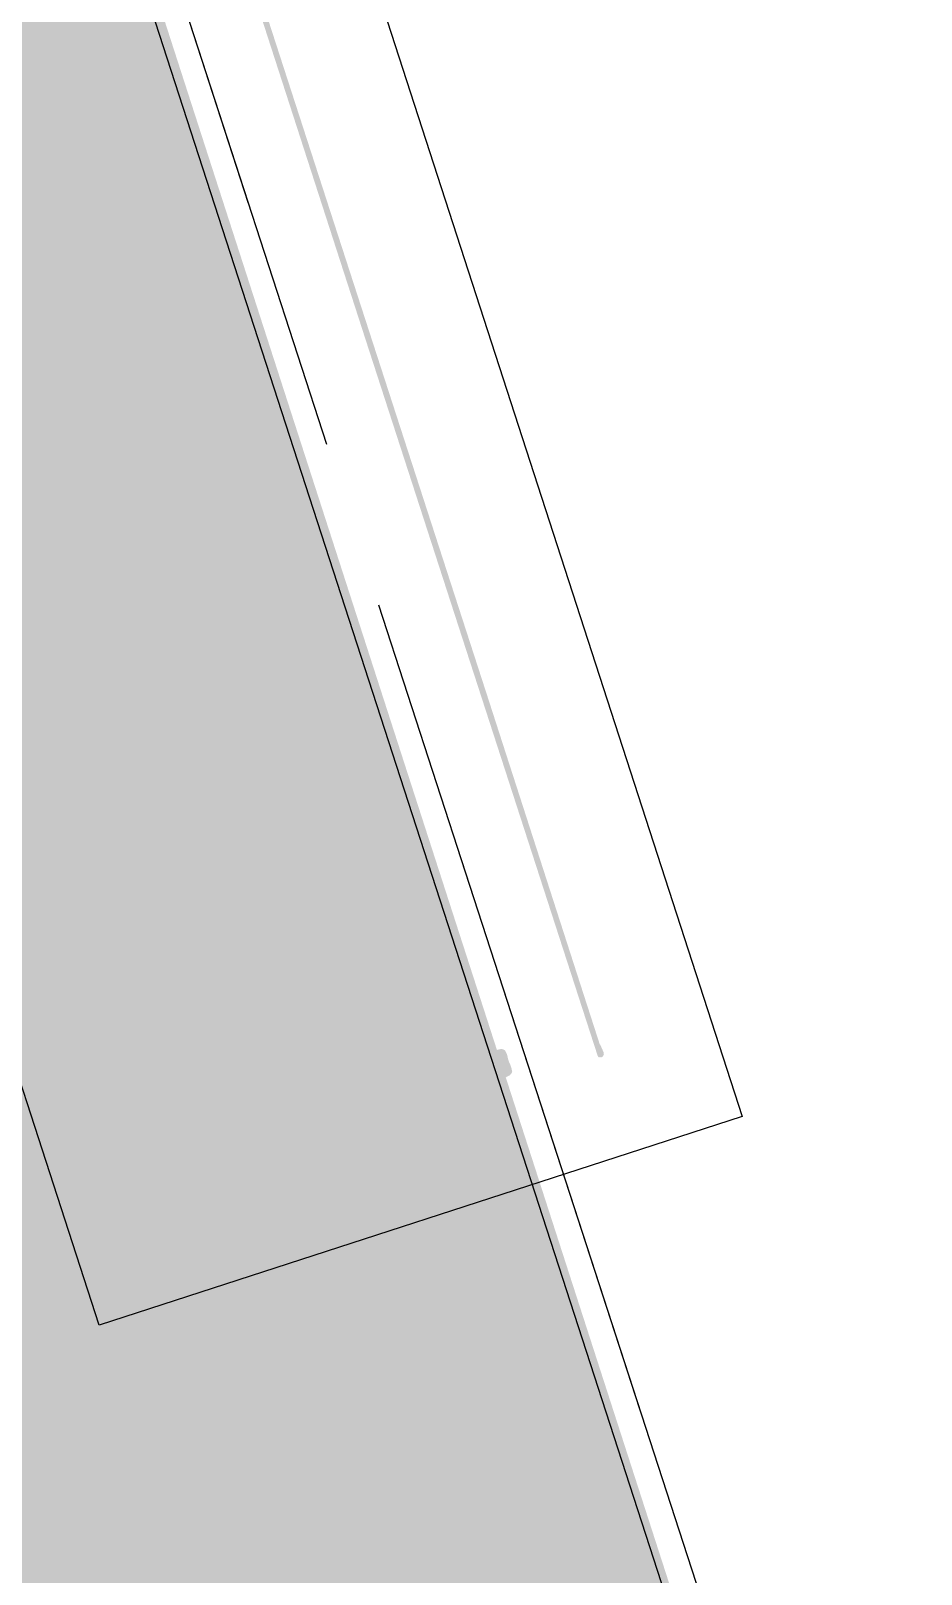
# Model space of a CAD drawing. Header units: metres. Extents: x -296 to 345, y -1036 to 474.
# Drawn here: x 53.748 to 54.275, y -54.712 to -53.798 of the extents above; entities that cross this region are included whole.
import ezdxf

# ---------------------------------------------------------------- set-up
doc = ezdxf.new("R2010")
doc.units = ezdxf.units.M
doc.linetypes.add('HIDDENX2', pattern=[0.75, 0.5, -0.25])
for name, color, linetype in [('DGPRO_Cordon nuevo', 1, 'Continuous'), ('DGPRO_Paradores nuevos', 1, 'Continuous'), ('DGPRO_Tactiles', 40, 'Continuous'), ('H', 253, 'Continuous'), ('paradas', 7, 'Continuous')]:
    doc.layers.add(name, color=color, linetype=linetype)

# ---------------------------------------------------------------- blocks, each defined once
blk = doc.blocks.new('accesibilidad 2')
at = {"layer": 'H', "linetype": 'Continuous', "true_color": 0xffffff}
for points in [[(6073.09141, 3739.02678), (6073.09015, 3739.02703), (6073.0894, 3739.02753), (6073.0884, 3739.02855), (6073.0884, 3739.02905), (6073.0884, 3739.02954), (6073.0884, 3739.0303), (6073.0889, 3739.03131), (6073.10197, 3739.06628), (6073.11481, 3739.10098), (6073.11505, 3739.10198), (6073.1163, 3739.10323), (6073.11757, 3739.10399), (6073.11933, 3739.1045), (6073.12034, 3739.1045), (6073.12587, 3739.10475), (6073.13115, 3739.1045), (6073.13367, 3739.10399), (6073.13568, 3739.10274), (6073.13718, 3739.10047), (6073.13945, 3739.09569), (6073.14121, 3739.09067), (6073.15228, 3739.05947), (6073.1636, 3739.02803), (6073.16032, 3739.02729), (6073.15455, 3739.02729), (6073.15178, 3739.02729), (6073.15027, 3739.02703), (6073.1485, 3739.02729), (6073.14775, 3739.02779), (6073.14649, 3739.02879), (6073.14524, 3739.0308), (6073.14474, 3739.03207), (6073.14347, 3739.03609), (6073.14171, 3739.04011), (6073.14046, 3739.04188), (6073.13895, 3739.04288), (6073.13668, 3739.04338), (6073.1324, 3739.04389), (6073.11958, 3739.04389), (6073.11958, 3739.05595), (6073.12536, 3739.05595), (6073.1314, 3739.05621), (6073.13316, 3739.05621), (6073.13467, 3739.05671), (6073.13543, 3739.05722), (6073.13568, 3739.05772), (6073.13568, 3739.05848), (6073.13543, 3739.06023), (6073.13493, 3739.06148), (6073.13065, 3739.07432), (6073.12587, 3739.08865), (6073.12235, 3739.07935), (6073.11958, 3739.07155), (6073.11757, 3739.06576), (6073.11606, 3739.06049), (6073.11606, 3739.05872), (6073.1163, 3739.05772), (6073.11682, 3739.05696), (6073.11782, 3739.05646), (6073.11958, 3739.05595), (6073.11958, 3739.04389), (6073.11481, 3739.04338), (6073.11254, 3739.04288), (6073.11077, 3739.04162), (6073.10928, 3739.03985), (6073.10725, 3739.03583), (6073.1055, 3739.03155), (6073.10474, 3739.03056), (6073.10373, 3739.02954), (6073.10046, 3739.02803), (6073.09493, 3739.02678), (6073.09141, 3739.02678)], [(6073.19327, 3739.02578), (6073.19779, 3739.02602), (6073.20535, 3739.02803), (6073.21088, 3739.03207), (6073.2149, 3739.03784), (6073.2159, 3739.04162), (6073.21616, 3739.04288), (6073.21642, 3739.04464), (6073.21642, 3739.0454), (6073.20937, 3739.0469), (6073.20283, 3739.04665), (6073.20233, 3739.04665), (6073.20132, 3739.0464), (6073.20082, 3739.0459), (6073.20032, 3739.0454), (6073.20006, 3739.04413), (6073.19956, 3739.04238), (6073.19931, 3739.04188), (6073.19831, 3739.03961), (6073.1963, 3739.03734), (6073.19427, 3739.03659), (6073.19302, 3739.03659), (6073.19176, 3739.03659), (6073.1895, 3739.0376), (6073.188, 3739.03911), (6073.18699, 3739.04087), (6073.18673, 3739.04212), (6073.18498, 3739.04791), (6073.18472, 3739.05947), (6073.18623, 3739.06526), (6073.18649, 3739.06652), (6073.18749, 3739.06878), (6073.18925, 3739.0703), (6073.19126, 3739.07155), (6073.19252, 3739.07181), (6073.19327, 3739.07181), (6073.19453, 3739.07155), (6073.19578, 3739.07129), (6073.1968, 3739.07054), (6073.19831, 3739.06829), (6073.19931, 3739.06602), (6073.19956, 3739.06526), (6073.19982, 3739.06401), (6073.20006, 3739.063), (6073.20056, 3739.0625), (6073.20082, 3739.06224), (6073.20157, 3739.062), (6073.20559, 3739.06174), (6073.21138, 3739.06124), (6073.21365, 3739.06174), (6073.2149, 3739.0625), (6073.2154, 3739.06325), (6073.2159, 3739.06375), (6073.21642, 3739.06526), (6073.21616, 3739.06727), (6073.21365, 3739.07231), (6073.21138, 3739.07507), (6073.20987, 3739.07658), (6073.20611, 3739.07909), (6073.20408, 3739.08011), (6073.19831, 3739.08212), (6073.18724, 3739.08162), (6073.17994, 3739.07859), (6073.17566, 3739.07507), (6073.17063, 3739.06853), (6073.16888, 3739.06275), (6073.16786, 3739.05897), (6073.16737, 3739.05167), (6073.16838, 3739.04514), (6073.17039, 3739.03911), (6073.17365, 3739.03408), (6073.17819, 3739.0303), (6073.18346, 3739.02753), (6073.18975, 3739.02602), (6073.19327, 3739.02578)], [(6073.19327, 3739.02578), (6073.18975, 3739.02602), (6073.18346, 3739.02753), (6073.17819, 3739.0303), (6073.17365, 3739.03408), (6073.17039, 3739.03911), (6073.16838, 3739.04514), (6073.16737, 3739.05167), (6073.16786, 3739.05897), (6073.16888, 3739.06275), (6073.17063, 3739.06853), (6073.17566, 3739.07507), (6073.17994, 3739.07859), (6073.18724, 3739.08162), (6073.19831, 3739.08212), (6073.20408, 3739.08011), (6073.20611, 3739.07909), (6073.20987, 3739.07658), (6073.21138, 3739.07507), (6073.21365, 3739.07231), (6073.21616, 3739.06727), (6073.21642, 3739.06526), (6073.2159, 3739.06375), (6073.2154, 3739.06325), (6073.2149, 3739.0625), (6073.21365, 3739.06174), (6073.21138, 3739.06124), (6073.20559, 3739.06174), (6073.20207, 3739.062), (6073.20082, 3739.06224), (6073.20056, 3739.0625), (6073.20006, 3739.063), (6073.19982, 3739.06401), (6073.19956, 3739.06526), (6073.19931, 3739.06602), (6073.19831, 3739.06829), (6073.1968, 3739.07054), (6073.19578, 3739.07129), (6073.19453, 3739.07155), (6073.19327, 3739.07181), (6073.19252, 3739.07181), (6073.19126, 3739.07155), (6073.18925, 3739.0703), (6073.18699, 3739.06777), (6073.18623, 3739.06526), (6073.18472, 3739.05947), (6073.18498, 3739.04791), (6073.18673, 3739.04212), (6073.18699, 3739.04087), (6073.188, 3739.03911), (6073.1895, 3739.0376), (6073.19151, 3739.03659), (6073.19302, 3739.03659), (6073.19427, 3739.03659), (6073.1963, 3739.03734), (6073.19831, 3739.03961), (6073.19931, 3739.04188), (6073.19956, 3739.04238), (6073.20006, 3739.04413), (6073.20032, 3739.0454), (6073.20082, 3739.0459), (6073.20132, 3739.0464), (6073.20233, 3739.04665), (6073.20283, 3739.04665), (6073.20937, 3739.0469), (6073.21566, 3739.04614), (6073.21642, 3739.04464), (6073.21616, 3739.04288), (6073.2159, 3739.04162), (6073.2149, 3739.03784), (6073.21088, 3739.03207), (6073.20535, 3739.02803), (6073.19779, 3739.02602), (6073.19327, 3739.02578)], [(6073.2481, 3739.02527), (6073.25389, 3739.02578), (6073.25968, 3739.02753), (6073.26445, 3739.03056), (6073.26848, 3739.03458), (6073.27099, 3739.03961), (6073.2715, 3739.04262), (6073.27174, 3739.04313), (6073.272, 3739.04439), (6073.272, 3739.04514), (6073.272, 3739.04564), (6073.2647, 3739.0469), (6073.25817, 3739.04665), (6073.25741, 3739.04665), (6073.25665, 3739.0464), (6073.25616, 3739.0459), (6073.25564, 3739.04514), (6073.2554, 3739.04413), (6073.25514, 3739.04238), (6073.25489, 3739.04162), (6073.25389, 3739.03985), (6073.25212, 3739.0376), (6073.25011, 3739.03684), (6073.24911, 3739.03659), (6073.24786, 3739.03659), (6073.24609, 3739.03684), (6073.24458, 3739.03784), (6073.24358, 3739.03911), (6073.24307, 3739.04011), (6073.24181, 3739.04338), (6073.2403, 3739.05018), (6073.2403, 3739.05722), (6073.24131, 3739.06401), (6073.24257, 3739.06753), (6073.24282, 3739.06853), (6073.24408, 3739.07004), (6073.24583, 3739.07129), (6073.24786, 3739.07181), (6073.24911, 3739.07181), (6073.24987, 3739.07155), (6073.25162, 3739.07105), (6073.25313, 3739.06978), (6073.25415, 3739.06829), (6073.25415, 3739.06727), (6073.25464, 3739.06526), (6073.2559, 3739.06325), (6073.25691, 3739.0625), (6073.25867, 3739.06174), (6073.26143, 3739.06148), (6073.26294, 3739.06174), (6073.26621, 3739.062), (6073.26949, 3739.0625), (6073.27049, 3739.063), (6073.27099, 3739.06351), (6073.2715, 3739.06401), (6073.2715, 3739.06476), (6073.27174, 3739.06602), (6073.27074, 3739.06878), (6073.26949, 3739.07155), (6073.26772, 3739.07432), (6073.26244, 3739.07859), (6073.2559, 3739.08136), (6073.24886, 3739.08236), (6073.24533, 3739.08186), (6073.24131, 3739.0811), (6073.23427, 3739.0781), (6073.22899, 3739.07356), (6073.22521, 3739.06727), (6073.22446, 3739.06325), (6073.22346, 3739.05872), (6073.2232, 3739.04966), (6073.22496, 3739.04112), (6073.22975, 3739.03357), (6073.23351, 3739.0303), (6073.23604, 3739.02829), (6073.24207, 3739.02602), (6073.2481, 3739.02527)], [(6073.2481, 3739.02527), (6073.24207, 3739.02602), (6073.23604, 3739.02829), (6073.23351, 3739.0303), (6073.22975, 3739.03357), (6073.22496, 3739.04112), (6073.2232, 3739.04966), (6073.22346, 3739.05872), (6073.22446, 3739.06325), (6073.22521, 3739.06727), (6073.22899, 3739.07356), (6073.23427, 3739.0781), (6073.24131, 3739.0811), (6073.24533, 3739.08186), (6073.24886, 3739.08236), (6073.2559, 3739.08136), (6073.26244, 3739.07859), (6073.26772, 3739.07432), (6073.26949, 3739.07155), (6073.27074, 3739.06878), (6073.27174, 3739.06602), (6073.2715, 3739.06476), (6073.2715, 3739.06401), (6073.27099, 3739.06351), (6073.27049, 3739.063), (6073.26949, 3739.0625), (6073.26621, 3739.062), (6073.26294, 3739.06174), (6073.26143, 3739.06148), (6073.25867, 3739.06174), (6073.25691, 3739.0625), (6073.2559, 3739.06325), (6073.25464, 3739.06526), (6073.25415, 3739.06727), (6073.25415, 3739.06829), (6073.25313, 3739.06978), (6073.25162, 3739.07105), (6073.24987, 3739.07155), (6073.24911, 3739.07181), (6073.24786, 3739.07181), (6073.24583, 3739.07129), (6073.24408, 3739.07004), (6073.24282, 3739.06853), (6073.24257, 3739.06753), (6073.24131, 3739.06401), (6073.2403, 3739.05722), (6073.2403, 3739.05018), (6073.24181, 3739.04338), (6073.24307, 3739.04011), (6073.24358, 3739.03911), (6073.24458, 3739.03784), (6073.24609, 3739.03684), (6073.2481, 3739.03659), (6073.24911, 3739.03659), (6073.25011, 3739.03684), (6073.25212, 3739.0376), (6073.25389, 3739.03985), (6073.25489, 3739.04162), (6073.25514, 3739.04238), (6073.2554, 3739.04413), (6073.25564, 3739.04514), (6073.25616, 3739.0459), (6073.25665, 3739.0464), (6073.25741, 3739.04665), (6073.25817, 3739.04665), (6073.2647, 3739.0469), (6073.27099, 3739.0464), (6073.272, 3739.04514), (6073.272, 3739.04439), (6073.27174, 3739.04313), (6073.2715, 3739.04262), (6073.27099, 3739.03961), (6073.26848, 3739.03458), (6073.26445, 3739.03056), (6073.25968, 3739.02753), (6073.25389, 3739.02578), (6073.2481, 3739.02527)], [(6073.3067, 3739.02451), (6073.29966, 3739.02527), (6073.29313, 3739.02729), (6073.28784, 3739.03106), (6073.28356, 3739.03609), (6073.2808, 3739.04238), (6073.27928, 3739.04966), (6073.27928, 3739.05394), (6073.2798, 3739.05822), (6073.28155, 3739.06576), (6073.28507, 3739.07231), (6073.28961, 3739.07734), (6073.29514, 3739.08086), (6073.30167, 3739.08287), (6073.30847, 3739.08311), (6073.3155, 3739.08136), (6073.31902, 3739.07985), (6073.3223, 3739.07784), (6073.32784, 3739.07155), (6073.33136, 3739.06401), (6073.33261, 3739.05621), (6073.33211, 3739.05269), (6073.33211, 3739.05219), (6073.3316, 3739.05118), (6073.3311, 3739.05042), (6073.3306, 3739.05018), (6073.32935, 3739.04992), (6073.32784, 3739.04992), (6073.32708, 3739.04992), (6073.31375, 3739.04966), (6073.30042, 3739.05018), (6073.29866, 3739.05018), (6073.29916, 3739.05973), (6073.30117, 3739.05999), (6073.30344, 3739.06023), (6073.30469, 3739.05999), (6073.30545, 3739.05973), (6073.3062, 3739.06023), (6073.3072, 3739.06049), (6073.30947, 3739.06023), (6073.31174, 3739.05973), (6073.31274, 3739.05999), (6073.31349, 3739.05999), (6073.314, 3739.06049), (6073.3145, 3739.06099), (6073.31476, 3739.06224), (6073.315, 3739.06351), (6073.31476, 3739.06552), (6073.314, 3739.06777), (6073.31299, 3739.06928), (6073.31124, 3739.0708), (6073.30772, 3739.07181), (6073.30571, 3739.07205), (6073.30344, 3739.07181), (6073.29992, 3739.0703), (6073.29739, 3739.06777), (6073.29614, 3739.06451), (6073.29614, 3739.0625), (6073.29639, 3739.06174), (6073.29689, 3739.06073), (6073.29715, 3739.06023), (6073.29791, 3739.05999), (6073.29916, 3739.05973), (6073.29866, 3739.05018), (6073.29665, 3739.04966), (6073.2959, 3739.04891), (6073.29538, 3739.04817), (6073.29514, 3739.04715), (6073.29538, 3739.0454), (6073.29564, 3739.04389), (6073.29665, 3739.04112), (6073.29916, 3739.0381), (6073.30143, 3739.03659), (6073.30293, 3739.03635), (6073.30645, 3739.03583), (6073.31072, 3739.03659), (6073.31325, 3739.03836), (6073.3145, 3739.03985), (6073.315, 3739.04087), (6073.31677, 3739.04238), (6073.31827, 3739.04338), (6073.32029, 3739.04363), (6073.32306, 3739.04363), (6073.32682, 3739.04288), (6073.32859, 3739.04288), (6073.32959, 3739.04288), (6073.33034, 3739.04011), (6073.32985, 3739.03886), (6073.32909, 3739.03684), (6073.32708, 3739.03332), (6073.32255, 3739.02905), (6073.31852, 3739.02703), (6073.3145, 3739.02578), (6073.3067, 3739.02451)], [(6073.36354, 3739.02578), (6073.36682, 3739.02578), (6073.37134, 3739.02654), (6073.37486, 3739.02753), (6073.38065, 3739.0308), (6073.38493, 3739.03533), (6073.38744, 3739.04061), (6073.38794, 3739.04363), (6073.38769, 3739.04614), (6073.38593, 3739.05093), (6073.38216, 3739.05495), (6073.37637, 3739.05796), (6073.37259, 3739.05923), (6073.36606, 3739.06124), (6073.35952, 3739.063), (6073.35852, 3739.06325), (6073.35725, 3739.06425), (6073.35625, 3739.06526), (6073.35575, 3739.06702), (6073.35575, 3739.06777), (6073.356, 3739.06878), (6073.35651, 3739.0703), (6073.35776, 3739.07129), (6073.35928, 3739.07205), (6073.36027, 3739.07231), (6073.36304, 3739.07256), (6073.36682, 3739.07205), (6073.36909, 3739.07054), (6073.37008, 3739.06904), (6073.37084, 3739.06853), (6073.37209, 3739.06777), (6073.37536, 3739.06652), (6073.38039, 3739.06602), (6073.38342, 3739.06602), (6073.38441, 3739.06652), (6073.38517, 3739.06878), (6073.38493, 3739.07181), (6073.38342, 3739.07457), (6073.38115, 3739.07683), (6073.37989, 3739.07784), (6073.37687, 3739.07985), (6073.37058, 3739.08212), (6073.36077, 3739.08236), (6073.35399, 3739.08086), (6073.35098, 3739.07985), (6073.34594, 3739.07708), (6073.34266, 3739.0733), (6073.34091, 3739.06853), (6073.34065, 3739.06602), (6073.34065, 3739.06325), (6073.34192, 3739.05848), (6073.34519, 3739.05495), (6073.34997, 3739.05219), (6073.35349, 3739.05093), (6073.36053, 3739.04867), (6073.36782, 3739.04666), (6073.36883, 3739.0464), (6073.37008, 3739.0454), (6073.37134, 3739.04439), (6073.37185, 3739.04288), (6073.37209, 3739.04188), (6073.37185, 3739.04087), (6073.37134, 3739.03911), (6073.37034, 3739.03784), (6073.36883, 3739.03684), (6073.36782, 3739.03635), (6073.36631, 3739.03583), (6073.3633, 3739.03508), (6073.36053, 3739.03533), (6073.35876, 3739.03635), (6073.35776, 3739.03709), (6073.35751, 3739.0376), (6073.35675, 3739.03886), (6073.3555, 3739.04037), (6073.35299, 3739.04188), (6073.34947, 3739.04262), (6073.34594, 3739.04262), (6073.34393, 3739.04262), (6073.34217, 3739.04262), (6073.34041, 3739.04212), (6073.3399, 3739.04188), (6073.3394, 3739.04087), (6073.3394, 3739.03985), (6073.3399, 3739.0381), (6073.34041, 3739.03684), (6073.34167, 3739.03432), (6073.34569, 3739.03006), (6073.35148, 3739.02729), (6073.35902, 3739.02578), (6073.36354, 3739.02578)], [(6073.36354, 3739.02578), (6073.35902, 3739.02578), (6073.35148, 3739.02729), (6073.34569, 3739.03006), (6073.34167, 3739.03432), (6073.34041, 3739.03684), (6073.3399, 3739.0381), (6073.3394, 3739.03985), (6073.3394, 3739.04087), (6073.33966, 3739.04136), (6073.34041, 3739.04212), (6073.34217, 3739.04262), (6073.34393, 3739.04262), (6073.34594, 3739.04262), (6073.34947, 3739.04262), (6073.35299, 3739.04188), (6073.3555, 3739.04037), (6073.35675, 3739.03886), (6073.35751, 3739.0376), (6073.35776, 3739.03709), (6073.35876, 3739.03635), (6073.36053, 3739.03533), (6073.3633, 3739.03508), (6073.36631, 3739.03583), (6073.36782, 3739.03635), (6073.36883, 3739.03684), (6073.37034, 3739.03784), (6073.37134, 3739.03911), (6073.37185, 3739.04087), (6073.37209, 3739.04188), (6073.37185, 3739.04288), (6073.37134, 3739.04439), (6073.37008, 3739.0454), (6073.36883, 3739.0464), (6073.36782, 3739.04666), (6073.36053, 3739.04867), (6073.35349, 3739.05093), (6073.34997, 3739.05219), (6073.34519, 3739.05495), (6073.34192, 3739.05848), (6073.34065, 3739.06325), (6073.34065, 3739.06602), (6073.34091, 3739.06853), (6073.34266, 3739.0733), (6073.34594, 3739.07708), (6073.35098, 3739.07985), (6073.35399, 3739.08086), (6073.36077, 3739.08236), (6073.37058, 3739.08212), (6073.37687, 3739.07985), (6073.37989, 3739.07784), (6073.38115, 3739.07683), (6073.38342, 3739.07457), (6073.38493, 3739.07181), (6073.38517, 3739.06878), (6073.38493, 3739.06702), (6073.38342, 3739.06602), (6073.38039, 3739.06602), (6073.37536, 3739.06652), (6073.37209, 3739.06777), (6073.37084, 3739.06853), (6073.37034, 3739.06878), (6073.36909, 3739.07054), (6073.36682, 3739.07205), (6073.36304, 3739.07256), (6073.36027, 3739.07231), (6073.35928, 3739.07205), (6073.35776, 3739.07129), (6073.35651, 3739.0703), (6073.356, 3739.06878), (6073.35575, 3739.06777), (6073.35575, 3739.06702), (6073.35625, 3739.06526), (6073.35725, 3739.06425), (6073.35852, 3739.06325), (6073.35952, 3739.063), (6073.36606, 3739.06124), (6073.37259, 3739.05923), (6073.37637, 3739.05796), (6073.38216, 3739.05495), (6073.38593, 3739.05093), (6073.38769, 3739.04614), (6073.38794, 3739.04363), (6073.38744, 3739.04061), (6073.38493, 3739.03533), (6073.38065, 3739.0308), (6073.37486, 3739.02753), (6073.37134, 3739.02654), (6073.36682, 3739.02578), (6073.36354, 3739.02578)], [(6073.42366, 3739.02502), (6073.41737, 3739.02527), (6073.40706, 3739.0293), (6073.39951, 3739.03684), (6073.39549, 3739.04715), (6073.39524, 3739.05344), (6073.39549, 3739.05999), (6073.39951, 3739.0708), (6073.40706, 3739.07834), (6073.41762, 3739.08212), (6073.42415, 3739.08236), (6073.42391, 3739.07181), (6073.42164, 3739.07155), (6073.41812, 3739.0703), (6073.41536, 3739.06803), (6073.41335, 3739.06476), (6073.41285, 3739.0625), (6073.41209, 3739.05822), (6073.41183, 3739.0542), (6073.41209, 3739.05018), (6073.41233, 3739.04666), (6073.41309, 3739.04439), (6073.41486, 3739.04061), (6073.41762, 3739.03784), (6073.42164, 3739.03659), (6073.42415, 3739.03635), (6073.42642, 3739.03659), (6073.4302, 3739.0381), (6073.43297, 3739.04087), (6073.43448, 3739.04439), (6073.43498, 3739.0464), (6073.43548, 3739.05018), (6073.43573, 3739.05796), (6073.43498, 3739.06174), (6073.43448, 3739.06401), (6073.43271, 3739.06753), (6073.42994, 3739.07004), (6073.42618, 3739.07155), (6073.42391, 3739.07181), (6073.42415, 3739.08236), (6073.43044, 3739.08212), (6073.44101, 3739.07784), (6073.44831, 3739.07054), (6073.45207, 3739.05999), (6073.45233, 3739.0537), (6073.45207, 3739.04741), (6073.4478, 3739.03709), (6073.44051, 3739.02954), (6073.42994, 3739.02552), (6073.42366, 3739.02502)], [(6073.20961, 3738.98553), (6073.21164, 3738.98578), (6073.21365, 3738.98578), (6073.21767, 3738.98553), (6073.21994, 3738.98628), (6073.22094, 3738.9873), (6073.22195, 3738.98881), (6073.22219, 3738.99132), (6073.22219, 3738.99283), (6073.22195, 3738.99509), (6073.22119, 3738.99735), (6073.22044, 3738.99836), (6073.21943, 3738.99912), (6073.21843, 3738.99961), (6073.2159, 3738.99987), (6073.21415, 3738.99961), (6073.21238, 3738.99961), (6073.20887, 3738.99987), (6073.20635, 3738.99937), (6073.20535, 3738.99862), (6073.20484, 3738.9981), (6073.20434, 3738.99685), (6073.20384, 3738.99458), (6073.20384, 3738.99308), (6073.20408, 3738.99082), (6073.2046, 3738.98829), (6073.20535, 3738.98704), (6073.20635, 3738.98604), (6073.20736, 3738.98553), (6073.20961, 3738.98553)], [(6073.20961, 3738.98553), (6073.20736, 3738.98553), (6073.20635, 3738.98604), (6073.20535, 3738.98704), (6073.2046, 3738.98829), (6073.20408, 3738.99082), (6073.20384, 3738.99308), (6073.20384, 3738.99458), (6073.20434, 3738.99685), (6073.20484, 3738.9981), (6073.20535, 3738.99862), (6073.20635, 3738.99937), (6073.20887, 3738.99987), (6073.21238, 3738.99961), (6073.21415, 3738.99961), (6073.2159, 3738.99987), (6073.21843, 3738.99961), (6073.21943, 3738.99912), (6073.22044, 3738.99836), (6073.22119, 3738.99735), (6073.22195, 3738.99509), (6073.22219, 3738.99283), (6073.22219, 3738.99132), (6073.22195, 3738.98881), (6073.22094, 3738.9873), (6073.21994, 3738.98628), (6073.21767, 3738.98553), (6073.21365, 3738.98578), (6073.21164, 3738.98578), (6073.20961, 3738.98553)], [(6073.35122, 3738.98553), (6073.35323, 3738.98578), (6073.355, 3738.98578), (6073.35826, 3738.98578), (6073.36053, 3738.98628), (6073.36153, 3738.9873), (6073.36228, 3738.98881), (6073.3628, 3738.99107), (6073.36254, 3738.99257), (6073.36254, 3738.99484), (6073.36179, 3738.99735), (6073.36103, 3738.99862), (6073.36027, 3738.99937), (6073.35902, 3738.99987), (6073.35701, 3738.99987), (6073.355, 3738.99961), (6073.35299, 3738.99961), (6073.34921, 3738.99961), (6073.3472, 3738.99912), (6073.34594, 3738.9981), (6073.34519, 3738.99685), (6073.34493, 3738.99434), (6073.34493, 3738.99308), (6073.34493, 3738.99056), (6073.34569, 3738.98829), (6073.34644, 3738.98704), (6073.34746, 3738.98628), (6073.34871, 3738.98578), (6073.35122, 3738.98553)], [(6073.35122, 3738.98553), (6073.34871, 3738.98578), (6073.34746, 3738.98628), (6073.34644, 3738.98704), (6073.34569, 3738.98829), (6073.34493, 3738.99056), (6073.34493, 3738.99308), (6073.34493, 3738.99434), (6073.34519, 3738.99685), (6073.34594, 3738.9981), (6073.3472, 3738.99912), (6073.34921, 3738.99961), (6073.35299, 3738.99961), (6073.355, 3738.99961), (6073.35701, 3738.99987), (6073.35902, 3738.99987), (6073.36027, 3738.99937), (6073.36103, 3738.99862), (6073.36179, 3738.99735), (6073.36254, 3738.99484), (6073.36254, 3738.99257), (6073.3628, 3738.99107), (6073.36228, 3738.98881), (6073.36153, 3738.9873), (6073.36053, 3738.98628), (6073.35826, 3738.98578), (6073.355, 3738.98578), (6073.35323, 3738.98578), (6073.35122, 3738.98553)], [(6073.52879, 3738.98553), (6073.5308, 3738.98578), (6073.53256, 3738.98578), (6073.53609, 3738.98578), (6073.5381, 3738.98628), (6073.5391, 3738.9873), (6073.53985, 3738.98881), (6073.54036, 3738.99107), (6073.54036, 3738.99257), (6073.54011, 3738.99484), (6073.53935, 3738.99735), (6073.5386, 3738.99862), (6073.5376, 3738.99937), (6073.53633, 3738.99987), (6073.53432, 3738.99987), (6073.53231, 3738.99962), (6073.5303, 3738.99962), (6073.52678, 3738.99962), (6073.52451, 3738.99912), (6073.52351, 3738.9981), (6073.52275, 3738.99661), (6073.52226, 3738.99434), (6073.52226, 3738.99283), (6073.5225, 3738.99056), (6073.52325, 3738.98805), (6073.52401, 3738.98704), (6073.52502, 3738.98628), (6073.52628, 3738.98578), (6073.52879, 3738.98553)], [(6073.52879, 3738.98553), (6073.52628, 3738.98578), (6073.52502, 3738.98628), (6073.52401, 3738.98704), (6073.52325, 3738.98805), (6073.5225, 3738.99056), (6073.52226, 3738.99283), (6073.52226, 3738.99434), (6073.52275, 3738.99661), (6073.52351, 3738.9981), (6073.52451, 3738.99912), (6073.52678, 3738.99962), (6073.5303, 3738.99962), (6073.53231, 3738.99962), (6073.53432, 3738.99987), (6073.53633, 3738.99987), (6073.5376, 3738.99937), (6073.5386, 3738.99862), (6073.53935, 3738.99735), (6073.54011, 3738.99484), (6073.54036, 3738.99257), (6073.54036, 3738.99107), (6073.53985, 3738.98881), (6073.5391, 3738.9873), (6073.5381, 3738.98628), (6073.53609, 3738.98578), (6073.53256, 3738.98578), (6073.5308, 3738.98578), (6073.52879, 3738.98553)], [(6073.3985, 3738.92115), (6073.40479, 3738.9219), (6073.4058, 3738.92215), (6073.40706, 3738.92266), (6073.40807, 3738.92316), (6073.40857, 3738.92417), (6073.40907, 3738.92567), (6073.40907, 3738.92769), (6073.40907, 3738.92895), (6073.40932, 3738.9297), (6073.40907, 3738.93096), (6073.40881, 3738.93196), (6073.40831, 3738.93247), (6073.40756, 3738.93271), (6073.40656, 3738.93323), (6073.40505, 3738.93323), (6073.40403, 3738.93297), (6073.40178, 3738.93297), (6073.39951, 3738.93347), (6073.39826, 3738.93448), (6073.39725, 3738.93548), (6073.39649, 3738.93675), (6073.39599, 3738.939), (6073.39599, 3738.94101), (6073.39625, 3738.94831), (6073.39574, 3738.95585), (6073.39574, 3738.95836), (6073.39599, 3738.96164), (6073.39649, 3738.96316), (6073.3975, 3738.96465), (6073.39902, 3738.96541), (6073.40228, 3738.96592), (6073.4053, 3738.96541), (6073.40605, 3738.96541), (6073.40731, 3738.96541), (6073.40807, 3738.96566), (6073.40881, 3738.96616), (6073.40932, 3738.96742), (6073.40932, 3738.96944), (6073.40932, 3738.97044), (6073.40932, 3738.97145), (6073.40932, 3738.97346), (6073.40907, 3738.97472), (6073.40881, 3738.97547), (6073.40781, 3738.97597), (6073.40656, 3738.97597), (6073.4058, 3738.97597), (6073.40379, 3738.97547), (6073.40103, 3738.97547), (6073.39876, 3738.97597), (6073.39725, 3738.97723), (6073.39625, 3738.97874), (6073.39574, 3738.98051), (6073.39574, 3738.98403), (6073.39599, 3738.9868), (6073.39599, 3738.98805), (6073.39574, 3738.99056), (6073.39549, 3738.99182), (6073.39247, 3738.99107), (6073.3902, 3738.99032), (6073.38794, 3738.98956), (6073.38392, 3738.98829), (6073.38141, 3738.9868), (6073.38015, 3738.98503), (6073.3794, 3738.98327), (6073.3794, 3738.98051), (6073.37964, 3738.979), (6073.37989, 3738.97824), (6073.37989, 3738.97749), (6073.37864, 3738.97597), (6073.37637, 3738.97573), (6073.37436, 3738.97597), (6073.37285, 3738.97623), (6073.3711, 3738.97573), (6073.37034, 3738.97522), (6073.36983, 3738.97472), (6073.36933, 3738.97371), (6073.36909, 3738.97195), (6073.36909, 3738.97044), (6073.36909, 3738.96919), (6073.36933, 3738.96768), (6073.36983, 3738.96668), (6073.37034, 3738.96592), (6073.3711, 3738.96566), (6073.37259, 3738.96541), (6073.37411, 3738.96541), (6073.37512, 3738.96566), (6073.37663, 3738.96566), (6073.37788, 3738.96541), (6073.37888, 3738.96465), (6073.3794, 3738.96365), (6073.37989, 3738.96264), (6073.37989, 3738.96063), (6073.37989, 3738.95912), (6073.37964, 3738.9468), (6073.37989, 3738.93472), (6073.38015, 3738.93171), (6073.38115, 3738.92819), (6073.38216, 3738.92618), (6073.38441, 3738.92391), (6073.38921, 3738.9219), (6073.39221, 3738.9214), (6073.3985, 3738.92115)], [(6073.3985, 3738.92115), (6073.39221, 3738.9214), (6073.38921, 3738.9219), (6073.38441, 3738.92391), (6073.38216, 3738.92618), (6073.38115, 3738.92819), (6073.38015, 3738.93171), (6073.37989, 3738.93472), (6073.37964, 3738.9468), (6073.37989, 3738.95912), (6073.37989, 3738.96063), (6073.37989, 3738.96264), (6073.3794, 3738.96365), (6073.37888, 3738.96465), (6073.37788, 3738.96541), (6073.37663, 3738.96566), (6073.37512, 3738.96566), (6073.37411, 3738.96541), (6073.37259, 3738.96541), (6073.3711, 3738.96566), (6073.37034, 3738.96592), (6073.36983, 3738.96668), (6073.36933, 3738.96768), (6073.36909, 3738.96919), (6073.36909, 3738.97044), (6073.36909, 3738.97195), (6073.36933, 3738.97371), (6073.36983, 3738.97472), (6073.37034, 3738.97522), (6073.3711, 3738.97573), (6073.37285, 3738.97623), (6073.37436, 3738.97597), (6073.37536, 3738.97597), (6073.37739, 3738.97597), (6073.37864, 3738.97597), (6073.37914, 3738.97647), (6073.37989, 3738.97824), (6073.37964, 3738.979), (6073.3794, 3738.98051), (6073.3794, 3738.98327), (6073.38015, 3738.98503), (6073.38141, 3738.9868), (6073.38392, 3738.98829), (6073.38794, 3738.98956), (6073.3902, 3738.99032), (6073.39247, 3738.99107), (6073.39549, 3738.99182), (6073.39574, 3738.99056), (6073.39599, 3738.98805), (6073.39599, 3738.9868), (6073.39574, 3738.98403), (6073.39574, 3738.98051), (6073.39625, 3738.97874), (6073.39725, 3738.97723), (6073.39876, 3738.97597), (6073.40103, 3738.97547), (6073.40379, 3738.97547), (6073.4058, 3738.97597), (6073.40656, 3738.97597), (6073.40781, 3738.97597), (6073.40857, 3738.97573), (6073.40907, 3738.97472), (6073.40932, 3738.97346), (6073.40932, 3738.97145), (6073.40932, 3738.97044), (6073.40932, 3738.96944), (6073.40932, 3738.96742), (6073.40881, 3738.96616), (6073.40807, 3738.96566), (6073.40731, 3738.96541), (6073.40605, 3738.96541), (6073.4053, 3738.96541), (6073.40228, 3738.96592), (6073.39902, 3738.96541), (6073.3975, 3738.96465), (6073.39649, 3738.96316), (6073.39599, 3738.96164), (6073.39574, 3738.95836), (6073.39574, 3738.95585), (6073.39625, 3738.94831), (6073.39599, 3738.94101), (6073.39599, 3738.939), (6073.39649, 3738.93675), (6073.39725, 3738.93548), (6073.39826, 3738.93448), (6073.39951, 3738.93347), (6073.40178, 3738.93297), (6073.40403, 3738.93297), (6073.40505, 3738.93323), (6073.40656, 3738.93323), (6073.40756, 3738.93271), (6073.40831, 3738.93247), (6073.40881, 3738.93196), (6073.40907, 3738.93096), (6073.40932, 3738.9297), (6073.40907, 3738.92895), (6073.40907, 3738.92769), (6073.40907, 3738.92567), (6073.40857, 3738.92417), (6073.40807, 3738.92316), (6073.40706, 3738.92266), (6073.4058, 3738.92215), (6073.40479, 3738.9219), (6073.3985, 3738.92115)], [(6073.09795, 3738.90127), (6073.09594, 3738.90153), (6073.09519, 3738.90228), (6073.09443, 3738.90354), (6073.09417, 3738.90531), (6073.09393, 3738.90656), (6073.09417, 3738.93824), (6073.09417, 3738.97018), (6073.09417, 3738.9712), (6073.09417, 3738.97346), (6073.09443, 3738.97498), (6073.09467, 3738.97547), (6073.09594, 3738.97597), (6073.0972, 3738.97623), (6073.0982, 3738.97597), (6073.09996, 3738.97597), (6073.10373, 3738.97647), (6073.10675, 3738.97673), (6073.10801, 3738.97623), (6073.10852, 3738.97597), (6073.10952, 3738.97498), (6073.11053, 3738.97271), (6073.11077, 3738.97094), (6073.11204, 3738.9712), (6073.11304, 3738.9717), (6073.11656, 3738.96517), (6073.11455, 3738.9634), (6073.11204, 3738.95988), (6073.11027, 3738.95334), (6073.11002, 3738.94957), (6073.11027, 3738.94529), (6073.11178, 3738.939), (6073.1138, 3738.93548), (6073.11556, 3738.93372), (6073.11782, 3738.93247), (6073.12034, 3738.93196), (6073.12184, 3738.93196), (6073.12311, 3738.93196), (6073.12562, 3738.93247), (6073.12788, 3738.93372), (6073.12989, 3738.93548), (6073.13216, 3738.939), (6073.13391, 3738.9458), (6073.13417, 3738.94982), (6073.13391, 3738.95359), (6073.1324, 3738.95988), (6073.13039, 3738.9634), (6073.12864, 3738.96517), (6073.12663, 3738.96642), (6073.12436, 3738.96692), (6073.12311, 3738.96718), (6073.12159, 3738.96692), (6073.11907, 3738.96642), (6073.11656, 3738.96517), (6073.11304, 3738.9717), (6073.11405, 3738.97271), (6073.11505, 3738.97371), (6073.11556, 3738.97422), (6073.11958, 3738.97623), (6073.12864, 3738.97774), (6073.13718, 3738.97547), (6073.14448, 3738.97018), (6073.14699, 3738.96616), (6073.1485, 3738.9629), (6073.15051, 3738.95611), (6073.15077, 3738.94604), (6073.149, 3738.939), (6073.148, 3738.93599), (6073.14524, 3738.9307), (6073.14146, 3738.92668), (6073.13718, 3738.92391), (6073.13216, 3738.92215), (6073.12663, 3738.9219), (6073.11757, 3738.92342), (6073.11103, 3738.92642), (6073.11077, 3738.91611), (6073.11103, 3738.90656), (6073.11103, 3738.90531), (6073.11077, 3738.9033), (6073.11002, 3738.90228), (6073.10952, 3738.90178), (6073.10876, 3738.90153), (6073.10651, 3738.90127), (6073.10349, 3738.90153), (6073.10197, 3738.90153), (6073.10072, 3738.90127), (6073.09795, 3738.90127)], [(6073.16938, 3738.92215), (6073.1734, 3738.92215), (6073.17491, 3738.92215), (6073.17642, 3738.92266), (6073.17718, 3738.9229), (6073.17793, 3738.92366), (6073.17819, 3738.92441), (6073.17843, 3738.92592), (6073.17843, 3738.92718), (6073.17819, 3738.93824), (6073.17843, 3738.94931), (6073.17869, 3738.95259), (6073.17944, 3738.95635), (6073.18044, 3738.95812), (6073.18195, 3738.95963), (6073.18396, 3738.96089), (6073.18774, 3738.96214), (6073.19101, 3738.9624), (6073.19176, 3738.9624), (6073.19327, 3738.9624), (6073.19427, 3738.96264), (6073.19503, 3738.9629), (6073.19554, 3738.9634), (6073.19578, 3738.96415), (6073.19578, 3738.96465), (6073.19604, 3738.96767), (6073.19654, 3738.97221), (6073.19604, 3738.97422), (6073.19528, 3738.97547), (6073.19479, 3738.97597), (6073.19427, 3738.97623), (6073.19302, 3738.97673), (6073.19076, 3738.97699), (6073.18623, 3738.97573), (6073.18346, 3738.97422), (6073.18195, 3738.97296), (6073.17894, 3738.97018), (6073.17668, 3738.96817), (6073.17692, 3738.96994), (6073.17692, 3738.97296), (6073.17642, 3738.97446), (6073.17592, 3738.97522), (6073.17491, 3738.97597), (6073.1724, 3738.97673), (6073.16812, 3738.97647), (6073.16611, 3738.97647), (6073.1646, 3738.97647), (6073.16285, 3738.97623), (6073.16183, 3738.97547), (6073.16158, 3738.97498), (6073.16108, 3738.97422), (6073.16108, 3738.97221), (6073.16183, 3738.96944), (6073.16183, 3738.96817), (6073.16183, 3738.95032), (6073.16183, 3738.93271), (6073.16183, 3738.92895), (6073.16233, 3738.92517), (6073.16259, 3738.92417), (6073.16309, 3738.92342), (6073.1636, 3738.9229), (6073.16434, 3738.92266), (6073.16561, 3738.92215), (6073.16938, 3738.92215)], [(6073.16938, 3738.92215), (6073.16561, 3738.92215), (6073.16434, 3738.92266), (6073.1636, 3738.9229), (6073.16309, 3738.92342), (6073.16259, 3738.92417), (6073.16233, 3738.92517), (6073.16183, 3738.92895), (6073.16183, 3738.93271), (6073.16183, 3738.95032), (6073.16183, 3738.96817), (6073.16183, 3738.96944), (6073.16108, 3738.97221), (6073.16108, 3738.97422), (6073.16158, 3738.97498), (6073.16183, 3738.97547), (6073.16285, 3738.97623), (6073.1646, 3738.97647), (6073.16611, 3738.97647), (6073.16812, 3738.97647), (6073.1724, 3738.97673), (6073.17491, 3738.97597), (6073.17592, 3738.97522), (6073.17642, 3738.97446), (6073.17692, 3738.97296), (6073.17692, 3738.96994), (6073.17668, 3738.96817), (6073.17894, 3738.97018), (6073.18195, 3738.97296), (6073.18346, 3738.97422), (6073.18623, 3738.97573), (6073.19076, 3738.97699), (6073.19302, 3738.97673), (6073.19427, 3738.97623), (6073.19479, 3738.97597), (6073.19528, 3738.97547), (6073.19604, 3738.97422), (6073.19654, 3738.97221), (6073.19604, 3738.96767), (6073.19578, 3738.96465), (6073.19578, 3738.96415), (6073.19554, 3738.9634), (6073.19503, 3738.9629), (6073.19427, 3738.96264), (6073.19327, 3738.9624), (6073.19176, 3738.96264), (6073.19101, 3738.9624), (6073.18774, 3738.96214), (6073.18396, 3738.96089), (6073.18195, 3738.95963), (6073.18044, 3738.95812), (6073.17944, 3738.95635), (6073.17869, 3738.95259), (6073.17843, 3738.94931), (6073.17819, 3738.93824), (6073.17843, 3738.92718), (6073.17843, 3738.92592), (6073.17819, 3738.92441), (6073.17793, 3738.92366), (6073.17718, 3738.9229), (6073.17642, 3738.92266), (6073.17491, 3738.92215), (6073.1734, 3738.92215), (6073.16938, 3738.92215)], [(6073.21088, 3738.92215), (6073.21264, 3738.92215), (6073.21441, 3738.92215), (6073.21741, 3738.92215), (6073.21943, 3738.92266), (6073.22044, 3738.92366), (6073.22094, 3738.92491), (6073.22119, 3738.92694), (6073.22119, 3738.92819), (6073.22094, 3738.94756), (6073.22094, 3738.96668), (6073.22094, 3738.96994), (6073.22069, 3738.97346), (6073.22044, 3738.97446), (6073.21994, 3738.97498), (6073.21918, 3738.97573), (6073.21767, 3738.97623), (6073.21415, 3738.97647), (6073.21037, 3738.97647), (6073.20887, 3738.97647), (6073.20711, 3738.97597), (6073.20611, 3738.97547), (6073.20535, 3738.97498), (6073.20484, 3738.97396), (6073.2046, 3738.97221), (6073.2046, 3738.9707), (6073.20484, 3738.95988), (6073.2046, 3738.94931), (6073.20484, 3738.939), (6073.2046, 3738.92869), (6073.20434, 3738.92744), (6073.2046, 3738.92543), (6073.20509, 3738.92391), (6073.20611, 3738.9229), (6073.20786, 3738.92215), (6073.21088, 3738.92215)], [(6073.21088, 3738.92215), (6073.20786, 3738.92215), (6073.20611, 3738.9229), (6073.20509, 3738.92391), (6073.2046, 3738.92543), (6073.20434, 3738.92744), (6073.2046, 3738.92869), (6073.20484, 3738.939), (6073.2046, 3738.94931), (6073.20484, 3738.95988), (6073.2046, 3738.9707), (6073.2046, 3738.97221), (6073.20484, 3738.97396), (6073.20535, 3738.97498), (6073.20611, 3738.97547), (6073.20711, 3738.97597), (6073.20887, 3738.97647), (6073.21037, 3738.97647), (6073.21415, 3738.97647), (6073.21767, 3738.97623), (6073.21918, 3738.97573), (6073.21994, 3738.97498), (6073.22044, 3738.97446), (6073.22069, 3738.97346), (6073.22094, 3738.96994), (6073.22094, 3738.96668), (6073.22094, 3738.94756), (6073.22119, 3738.92819), (6073.22119, 3738.92694), (6073.22094, 3738.92491), (6073.22044, 3738.92366), (6073.21943, 3738.92266), (6073.21741, 3738.92215), (6073.21441, 3738.92215), (6073.21264, 3738.92215), (6073.21088, 3738.92215)], [(6073.26143, 3738.92014), (6073.25514, 3738.92039), (6073.24483, 3738.92441), (6073.23729, 3738.93196), (6073.23327, 3738.94228), (6073.23301, 3738.94857), (6073.23327, 3738.95536), (6073.23604, 3738.9634), (6073.2388, 3738.96793), (6073.24257, 3738.9717), (6073.2471, 3738.97446), (6073.2554, 3738.97723), (6073.26193, 3738.97749), (6073.26193, 3738.96692), (6073.26043, 3738.96692), (6073.25791, 3738.96642), (6073.25564, 3738.96517), (6073.25389, 3738.96365), (6073.25162, 3738.96013), (6073.24987, 3738.95334), (6073.24987, 3738.94907), (6073.24961, 3738.94654), (6073.25037, 3738.94152), (6073.25138, 3738.93876), (6073.25212, 3738.93699), (6073.25415, 3738.93422), (6073.25666, 3738.93247), (6073.26018, 3738.93146), (6073.26219, 3738.93146), (6073.2642, 3738.93146), (6073.26746, 3738.93271), (6073.27023, 3738.93472), (6073.272, 3738.93775), (6073.2725, 3738.93951), (6073.27351, 3738.94453), (6073.27375, 3738.94957), (6073.27375, 3738.95359), (6073.27225, 3738.96013), (6073.26999, 3738.9634), (6073.26822, 3738.96517), (6073.26597, 3738.96616), (6073.26344, 3738.96692), (6073.26193, 3738.96692), (6073.26193, 3738.97749), (6073.26822, 3738.97723), (6073.27878, 3738.97321), (6073.28633, 3738.96592), (6073.29036, 3738.9556), (6073.29061, 3738.94931), (6073.29036, 3738.94278), (6073.28609, 3738.93221), (6073.27854, 3738.92467), (6073.26798, 3738.92039), (6073.26143, 3738.92014)], [(6073.31023, 3738.92215), (6073.314, 3738.92215), (6073.31576, 3738.92215), (6073.31727, 3738.92266), (6073.31827, 3738.92316), (6073.31878, 3738.92391), (6073.31902, 3738.92491), (6073.31928, 3738.92642), (6073.31928, 3738.92794), (6073.31902, 3738.93824), (6073.31928, 3738.94857), (6073.31928, 3738.95208), (6073.32029, 3738.95611), (6073.32129, 3738.95812), (6073.32255, 3738.95963), (6073.32456, 3738.96089), (6073.32859, 3738.96214), (6073.33236, 3738.9624), (6073.33311, 3738.9624), (6073.33437, 3738.9624), (6073.33538, 3738.96264), (6073.33588, 3738.9629), (6073.33613, 3738.9634), (6073.33638, 3738.96415), (6073.33638, 3738.96465), (6073.33663, 3738.96768), (6073.33713, 3738.97221), (6073.33663, 3738.97422), (6073.33613, 3738.97547), (6073.33563, 3738.97573), (6073.33488, 3738.97623), (6073.33361, 3738.97673), (6073.33136, 3738.97699), (6073.32658, 3738.97547), (6073.32356, 3738.97396), (6073.3223, 3738.97297), (6073.31978, 3738.97044), (6073.31827, 3738.96893), (6073.31777, 3738.9707), (6073.31777, 3738.9717), (6073.31753, 3738.97346), (6073.31701, 3738.97498), (6073.31651, 3738.97597), (6073.31576, 3738.97647), (6073.315, 3738.97673), (6073.314, 3738.97723), (6073.31124, 3738.97699), (6073.30772, 3738.97623), (6073.30595, 3738.97647), (6073.30519, 3738.97647), (6073.30368, 3738.97647), (6073.30293, 3738.97623), (6073.30243, 3738.97547), (6073.30218, 3738.97396), (6073.30243, 3738.9717), (6073.30268, 3738.97044), (6073.30268, 3738.95183), (6073.30293, 3738.93297), (6073.30293, 3738.92919), (6073.30318, 3738.92543), (6073.30368, 3738.92417), (6073.30394, 3738.92342), (6073.30444, 3738.9229), (6073.30519, 3738.92266), (6073.30645, 3738.92215), (6073.31023, 3738.92215)], [(6073.31023, 3738.92215), (6073.30645, 3738.92215), (6073.30519, 3738.92266), (6073.30444, 3738.9229), (6073.30394, 3738.92342), (6073.30368, 3738.92417), (6073.30318, 3738.92543), (6073.30293, 3738.92919), (6073.30293, 3738.93297), (6073.30268, 3738.95183), (6073.30268, 3738.97044), (6073.30243, 3738.9717), (6073.30218, 3738.97396), (6073.30243, 3738.97522), (6073.30268, 3738.97597), (6073.30368, 3738.97647), (6073.30519, 3738.97647), (6073.30595, 3738.97647), (6073.30772, 3738.97623), (6073.31124, 3738.97699), (6073.314, 3738.97723), (6073.315, 3738.97673), (6073.31576, 3738.97647), (6073.31651, 3738.97597), (6073.31701, 3738.97498), (6073.31753, 3738.97346), (6073.31777, 3738.9717), (6073.31777, 3738.9707), (6073.31827, 3738.96893), (6073.31978, 3738.97044), (6073.3223, 3738.97297), (6073.32356, 3738.97371), (6073.32658, 3738.97547), (6073.33136, 3738.97699), (6073.33361, 3738.97673), (6073.33488, 3738.97623), (6073.33563, 3738.97573), (6073.33613, 3738.97547), (6073.33663, 3738.97422), (6073.33713, 3738.97221), (6073.33663, 3738.96768), (6073.33638, 3738.96465), (6073.33638, 3738.96415), (6073.33613, 3738.9634), (6073.33588, 3738.9629), (6073.33538, 3738.96264), (6073.33437, 3738.9624), (6073.33311, 3738.9624), (6073.33236, 3738.9624), (6073.32859, 3738.96214), (6073.32456, 3738.96089), (6073.32255, 3738.95963), (6073.32129, 3738.95812), (6073.32029, 3738.95611), (6073.31928, 3738.95208), (6073.31928, 3738.94857), (6073.31902, 3738.93824), (6073.31928, 3738.92794), (6073.31928, 3738.92642), (6073.31902, 3738.92491), (6073.31878, 3738.92391), (6073.31827, 3738.92316), (6073.31727, 3738.92266), (6073.31576, 3738.92215), (6073.314, 3738.92215), (6073.31023, 3738.92215)], [(6073.35349, 3738.9219), (6073.35625, 3738.9219), (6073.35928, 3738.9229), (6073.36053, 3738.92366), (6073.36129, 3738.92467), (6073.36204, 3738.92618), (6073.36228, 3738.92895), (6073.36228, 3738.9312), (6073.36179, 3738.94831), (6073.36204, 3738.96517), (6073.36204, 3738.96944), (6073.36179, 3738.97346), (6073.36129, 3738.97472), (6073.36077, 3738.97547), (6073.36027, 3738.97597), (6073.35952, 3738.97623), (6073.35801, 3738.97673), (6073.35399, 3738.97673), (6073.34971, 3738.97647), (6073.34845, 3738.97623), (6073.3472, 3738.97597), (6073.3467, 3738.97547), (6073.34619, 3738.97498), (6073.34569, 3738.97446), (6073.34543, 3738.97321), (6073.34543, 3738.97221), (6073.34543, 3738.96113), (6073.34543, 3738.95007), (6073.34569, 3738.94077), (6073.34543, 3738.93146), (6073.34543, 3738.92945), (6073.34543, 3738.92668), (6073.34569, 3738.92517), (6073.34644, 3738.92391), (6073.3477, 3738.9229), (6073.35046, 3738.9219), (6073.35349, 3738.9219)], [(6073.35349, 3738.9219), (6073.35046, 3738.9219), (6073.3477, 3738.9229), (6073.34644, 3738.92391), (6073.34569, 3738.92517), (6073.34543, 3738.92668), (6073.34543, 3738.92945), (6073.34543, 3738.93146), (6073.34569, 3738.94077), (6073.34543, 3738.95007), (6073.34543, 3738.96113), (6073.34543, 3738.97221), (6073.34543, 3738.97321), (6073.34569, 3738.97446), (6073.34619, 3738.97498), (6073.3467, 3738.97547), (6073.3472, 3738.97597), (6073.34845, 3738.97623), (6073.34971, 3738.97647), (6073.35399, 3738.97673), (6073.35801, 3738.97673), (6073.35952, 3738.97623), (6073.36027, 3738.97597), (6073.36077, 3738.97547), (6073.36129, 3738.97472), (6073.36179, 3738.97346), (6073.36204, 3738.96944), (6073.36204, 3738.96517), (6073.36179, 3738.94831), (6073.36228, 3738.9312), (6073.36228, 3738.92895), (6073.36204, 3738.92618), (6073.36129, 3738.92467), (6073.36053, 3738.92366), (6073.35928, 3738.9229), (6073.35625, 3738.9219), (6073.35349, 3738.9219)], [(6073.43597, 3738.92089), (6073.43321, 3738.92089), (6073.43044, 3738.92115), (6073.42567, 3738.9224), (6073.42164, 3738.92491), (6073.41862, 3738.92869), (6073.41737, 3738.9312), (6073.41661, 3738.93397), (6073.41637, 3738.93951), (6073.41812, 3738.94453), (6073.42139, 3738.94907), (6073.42366, 3738.95108), (6073.42793, 3738.95384), (6073.43774, 3738.95611), (6073.44278, 3738.95687), (6073.44377, 3738.95687), (6073.44604, 3738.95661), (6073.44755, 3738.95635), (6073.44831, 3738.95661), (6073.44931, 3738.95711), (6073.44956, 3738.95762), (6073.45006, 3738.95836), (6073.45006, 3738.95938), (6073.45032, 3738.96063), (6073.44982, 3738.96316), (6073.44881, 3738.96541), (6073.44705, 3738.96718), (6073.44554, 3738.96793), (6073.44429, 3738.96843), (6073.44176, 3738.96869), (6073.43975, 3738.96843), (6073.43874, 3738.96793), (6073.43774, 3738.96742), (6073.43699, 3738.96642), (6073.43673, 3738.96592), (6073.43649, 3738.96465), (6073.43523, 3738.9629), (6073.43396, 3738.96189), (6073.43247, 3738.96113), (6073.42994, 3738.96089), (6073.42642, 3738.96089), (6073.42467, 3738.96089), (6073.42266, 3738.96063), (6073.42063, 3738.96113), (6073.41989, 3738.96164), (6073.41963, 3738.96189), (6073.41938, 3738.96264), (6073.41914, 3738.96365), (6073.41963, 3738.96566), (6073.42013, 3738.96718), (6073.42139, 3738.96969), (6073.42467, 3738.97346), (6073.42718, 3738.97472), (6073.43096, 3738.97623), (6073.43824, 3738.97798), (6073.44578, 3738.97798), (6073.45334, 3738.97623), (6073.45711, 3738.97472), (6073.45912, 3738.97346), (6073.46214, 3738.97094), (6073.46415, 3738.96742), (6073.46516, 3738.96365), (6073.46541, 3738.96164), (6073.4659, 3738.95259), (6073.46566, 3738.93448), (6073.46666, 3738.92543), (6073.46666, 3738.92467), (6073.46642, 3738.92366), (6073.46616, 3738.9229), (6073.46491, 3738.92215), (6073.46365, 3738.92165), (6073.46013, 3738.9219), (6073.45535, 3738.92342), (6073.45259, 3738.92543), (6073.45132, 3738.92718), (6073.45082, 3738.92819), (6073.44604, 3738.93347), (6073.44855, 3738.93649), (6073.45006, 3738.94077), (6073.45032, 3738.94328), (6073.45032, 3738.94479), (6073.45006, 3738.94604), (6073.44956, 3738.94706), (6073.44906, 3738.9473), (6073.44831, 3738.94781), (6073.44705, 3738.94781), (6073.44578, 3738.94781), (6073.44278, 3738.94756), (6073.43774, 3738.94604), (6073.43498, 3738.94429), (6073.43347, 3738.94278), (6073.43271, 3738.94101), (6073.43247, 3738.93926), (6073.43247, 3738.93824), (6073.43271, 3738.93675), (6073.43396, 3738.93422), (6073.43597, 3738.93247), (6073.43874, 3738.93146), (6073.44077, 3738.93146), (6073.44176, 3738.93146), (6073.44353, 3738.93196), (6073.44604, 3738.93347), (6073.45082, 3738.92819), (6073.44705, 3738.92441), (6073.44077, 3738.92165), (6073.43597, 3738.92089)], [(6073.48377, 3738.9219), (6073.48628, 3738.92215), (6073.48753, 3738.9224), (6073.48905, 3738.9224), (6073.49207, 3738.9219), (6073.49434, 3738.92215), (6073.49509, 3738.9224), (6073.49559, 3738.9229), (6073.49635, 3738.92391), (6073.49659, 3738.92593), (6073.49659, 3738.92718), (6073.49659, 3738.9385), (6073.49685, 3738.95007), (6073.4971, 3738.95334), (6073.49786, 3738.95661), (6073.49911, 3738.95862), (6073.50037, 3738.95988), (6073.50238, 3738.96089), (6073.5059, 3738.96214), (6073.50917, 3738.96264), (6073.50992, 3738.96264), (6073.51143, 3738.9624), (6073.51245, 3738.9624), (6073.51294, 3738.96264), (6073.51396, 3738.96391), (6073.51396, 3738.96441), (6073.5142, 3738.96768), (6073.5147, 3738.97245), (6073.5142, 3738.97472), (6073.5132, 3738.97573), (6073.51269, 3738.97623), (6073.51219, 3738.97647), (6073.51093, 3738.97699), (6073.50867, 3738.97699), (6073.50415, 3738.97573), (6073.50138, 3738.97396), (6073.49886, 3738.97195), (6073.49585, 3738.96919), (6073.49559, 3738.97044), (6073.49458, 3738.97245), (6073.49233, 3738.97498), (6073.48829, 3738.97699), (6073.48377, 3738.97723), (6073.48125, 3738.97647), (6073.48075, 3738.97597), (6073.47999, 3738.97547), (6073.47975, 3738.97522), (6073.47949, 3738.97396), (6073.47975, 3738.97297), (6073.48075, 3738.95007), (6073.48025, 3738.92718), (6073.48025, 3738.92593), (6073.48051, 3738.92441), (6073.48125, 3738.92316), (6073.482, 3738.9224), (6073.48377, 3738.9219)], [(6073.48377, 3738.9219), (6073.482, 3738.9224), (6073.48125, 3738.92316), (6073.48051, 3738.92441), (6073.48025, 3738.92593), (6073.48025, 3738.92718), (6073.48075, 3738.95007), (6073.47975, 3738.97297), (6073.47949, 3738.97396), (6073.47975, 3738.97522), (6073.47999, 3738.97547), (6073.48075, 3738.97597), (6073.48125, 3738.97647), (6073.48377, 3738.97723), (6073.48829, 3738.97699), (6073.49233, 3738.97498), (6073.49458, 3738.97245), (6073.49559, 3738.97044), (6073.49585, 3738.96919), (6073.49886, 3738.97195), (6073.50138, 3738.97396), (6073.50415, 3738.97573), (6073.50867, 3738.97699), (6073.51093, 3738.97699), (6073.51219, 3738.97647), (6073.51269, 3738.97623), (6073.5132, 3738.97573), (6073.5142, 3738.97472), (6073.5147, 3738.97245), (6073.5142, 3738.96768), (6073.51396, 3738.96441), (6073.51396, 3738.96391), (6073.5137, 3738.9634), (6073.51245, 3738.9624), (6073.51143, 3738.9624), (6073.50992, 3738.96264), (6073.50917, 3738.9624), (6073.5059, 3738.96214), (6073.50238, 3738.96089), (6073.50037, 3738.95988), (6073.49911, 3738.95862), (6073.49786, 3738.95661), (6073.4971, 3738.95334), (6073.49685, 3738.95007), (6073.49635, 3738.9385), (6073.49659, 3738.92718), (6073.49659, 3738.92593), (6073.49635, 3738.92391), (6073.49559, 3738.9229), (6073.49509, 3738.9224), (6073.49434, 3738.92215), (6073.49207, 3738.9219), (6073.48905, 3738.9224), (6073.48753, 3738.9224), (6073.48628, 3738.92215), (6073.48377, 3738.9219)], [(6073.53533, 3738.92215), (6073.53734, 3738.9224), (6073.53834, 3738.9229), (6073.53885, 3738.92342), (6073.53935, 3738.92441), (6073.53961, 3738.92642), (6073.53961, 3738.92794), (6073.53935, 3738.9468), (6073.53961, 3738.96541), (6073.53961, 3738.96944), (6073.5391, 3738.97321), (6073.53885, 3738.97446), (6073.53834, 3738.97522), (6073.53784, 3738.97573), (6073.53708, 3738.97597), (6073.53583, 3738.97647), (6073.53181, 3738.97673), (6073.52779, 3738.97647), (6073.52652, 3738.97647), (6073.52502, 3738.97597), (6073.52427, 3738.97573), (6073.52375, 3738.97522), (6073.52325, 3738.97446), (6073.52301, 3738.97297), (6073.52301, 3738.9717), (6073.52325, 3738.96089), (6073.52301, 3738.94982), (6073.52325, 3738.93876), (6073.52301, 3738.92769), (6073.52301, 3738.92642), (6073.52301, 3738.92467), (6073.52375, 3738.92342), (6073.52451, 3738.92266), (6073.52628, 3738.92215), (6073.52928, 3738.92215), (6073.53055, 3738.9224), (6073.53207, 3738.9224), (6073.53533, 3738.92215)], [(6073.53533, 3738.92215), (6073.53207, 3738.9224), (6073.53055, 3738.9224), (6073.52928, 3738.92215), (6073.52628, 3738.92215), (6073.52451, 3738.92266), (6073.52375, 3738.92342), (6073.52301, 3738.92467), (6073.52301, 3738.92642), (6073.52301, 3738.92769), (6073.52325, 3738.93876), (6073.52301, 3738.94982), (6073.52325, 3738.96089), (6073.52301, 3738.9717), (6073.52301, 3738.97297), (6073.52325, 3738.97446), (6073.52375, 3738.97522), (6073.52427, 3738.97573), (6073.52502, 3738.97597), (6073.52652, 3738.97647), (6073.52779, 3738.97647), (6073.53181, 3738.97673), (6073.53583, 3738.97647), (6073.53708, 3738.97597), (6073.53784, 3738.97573), (6073.53834, 3738.97522), (6073.53885, 3738.97446), (6073.5391, 3738.97321), (6073.53961, 3738.96944), (6073.53961, 3738.96541), (6073.53935, 3738.9468), (6073.53961, 3738.92794), (6073.53961, 3738.92642), (6073.53935, 3738.92441), (6073.53885, 3738.92342), (6073.53834, 3738.9229), (6073.53734, 3738.9224), (6073.53533, 3738.92215)], [(6073.5801, 3738.92014), (6073.57382, 3738.92039), (6073.56325, 3738.92417), (6073.55571, 3738.93171), (6073.55143, 3738.94202), (6073.55092, 3738.94831), (6073.55143, 3738.95486), (6073.55519, 3738.96541), (6073.56249, 3738.97321), (6073.5733, 3738.97723), (6073.57985, 3738.97749), (6073.57985, 3738.96692), (6073.57734, 3738.96668), (6073.57356, 3738.96517), (6073.57105, 3738.9624), (6073.56928, 3738.95888), (6073.56878, 3738.95661), (6073.56828, 3738.95309), (6073.56803, 3738.9458), (6073.56878, 3738.94202), (6073.56928, 3738.93976), (6073.57079, 3738.93599), (6073.57356, 3738.93323), (6073.57758, 3738.93171), (6073.5801, 3738.93146), (6073.58236, 3738.93146), (6073.58614, 3738.93297), (6073.58916, 3738.93574), (6073.59091, 3738.94001), (6073.59141, 3738.94278), (6073.59167, 3738.94555), (6073.59192, 3738.94907), (6073.59192, 3738.95259), (6073.59141, 3738.95661), (6073.59091, 3738.95888), (6073.58916, 3738.96264), (6073.58614, 3738.96541), (6073.58236, 3738.96668), (6073.57985, 3738.96692), (6073.57985, 3738.97749), (6073.58639, 3738.97723), (6073.59694, 3738.97346), (6073.60273, 3738.96843), (6073.6055, 3738.96391), (6073.60826, 3738.95585), (6073.60852, 3738.94957), (6073.60826, 3738.94302), (6073.6045, 3738.93221), (6073.59694, 3738.92467), (6073.58639, 3738.92039), (6073.5801, 3738.92014)], [(6073.09041, 3738.84645), (6073.09216, 3738.8467), (6073.09467, 3738.84694), (6073.09569, 3738.8472), (6073.31325, 3738.84694), (6073.74836, 3738.84695), (6073.96592, 3738.84695), (6073.96817, 3738.84695), (6073.97221, 3738.84695), (6073.97321, 3738.8472), (6073.97371, 3738.84897), (6073.97346, 3738.84997), (6073.97295, 3738.85023), (6073.97245, 3738.85072), (6073.97145, 3738.85098), (6073.96944, 3738.85072), (6073.96692, 3738.85047), (6073.96592, 3738.85023), (6073.5308, 3738.85047), (6073.09569, 3738.85047), (6073.09342, 3738.85047), (6073.0894, 3738.85047), (6073.0884, 3738.85022), (6073.08789, 3738.84821), (6073.08814, 3738.84746), (6073.08864, 3738.8472), (6073.08914, 3738.8467), (6073.09041, 3738.84645)], [(6073.09041, 3738.84645), (6073.08914, 3738.8467), (6073.08864, 3738.8472), (6073.08814, 3738.84746), (6073.08789, 3738.84821), (6073.08789, 3738.84897), (6073.0894, 3738.85047), (6073.09342, 3738.85047), (6073.09569, 3738.85047), (6073.5308, 3738.85047), (6073.96592, 3738.85023), (6073.96692, 3738.85047), (6073.96944, 3738.85072), (6073.97145, 3738.85098), (6073.97245, 3738.85072), (6073.97295, 3738.85023), (6073.97346, 3738.84997), (6073.97371, 3738.84897), (6073.97371, 3738.84821), (6073.97221, 3738.84695), (6073.96817, 3738.84695), (6073.96592, 3738.84695), (6073.74836, 3738.84695), (6073.31325, 3738.84694), (6073.09569, 3738.8472), (6073.09467, 3738.84694), (6073.09216, 3738.8467), (6073.09041, 3738.84645)]]:
    blk.add_hatch(color=7, dxfattribs=at).paths.add_polyline_path(points)
at = {"ltscale": 50}
blk.add_lwpolyline([(6073.02881, 3738.78026), (6073.02881, 3739.18026), (6074.62881, 3739.18027), (6074.62881, 3738.78027), (6073.02881, 3738.78026)], dxfattribs=at)
blk.add_lwpolyline([(6073.02881, 3739.18026), (6074.62881, 3739.18026), (6074.62881, 3738.78027), (6073.02881, 3738.78027)], close=True, dxfattribs=at)
blk = doc.blocks.new('A$C07AB3025')
at = {"layer": 'DGPRO_Tactiles'}
h = blk.add_hatch(dxfattribs=at)
h.set_pattern_fill('HEX', color=256, scale=0.01)
h.set_pattern_definition([(0, (-3464.14433, -2390.892284), (0, 0.05499261315), [0.03175, -0.0635]), (120, (-3464.14433, -2390.892284), (-0.047625, -0.0274963066), [0.03175, -0.0635]), (60, (-3464.11258, -2390.892284), (-0.047625, 0.0274963066), [0.03175, -0.0635])])
h.paths.add_polyline_path([(93.08976, -505.99372), (93.07441, -505.99817), (92.77882, -506.27817), (92.79172, -506.32731), (92.1046, -504.50095), (86.71673, -487.80183), (87.09215, -487.6851), (92.48343, -504.37244)])
at = {"layer": 'DGPRO_Cordon nuevo', "elevation": -1.032}
blk.add_lwpolyline([(93.08976, -505.99372, -0.008752), (92.48343, -504.37244), (88.91882, -493.38699), (87.09215, -487.6851)], format="xyb", dxfattribs=at)
at = {"layer": 'DGPRO_Paradores nuevos', "color": 1, "linetype": 'HIDDENX2', "elevation": -1.032}
blk.add_lwpolyline([(87.59768, -489.26309), (92.69431, -504.95622), (94.85711, -504.25381)], dxfattribs=at)
at = {"layer": 'paradas', "color": 1, "linetype": 'HIDDENX2', "elevation": -1.032}
blk.add_lwpolyline([(93.83778, -501.11519), (92.81846, -497.97656), (90.65566, -498.67897), (91.67499, -501.81759), (93.83778, -501.11519)], dxfattribs=at)
at = {"rotation": 107.9637239528128}
blk.add_blockref('accesibilidad 2', (5521.05343, -5124.86456, -1.032), dxfattribs=at)

msp = doc.modelspace()

# ---------------------------------------------------------------- block references
msp.add_blockref('A$C07AB3025', (-37.35052, 446.53818, 1.032))

doc.saveas('drawing.dxf')
